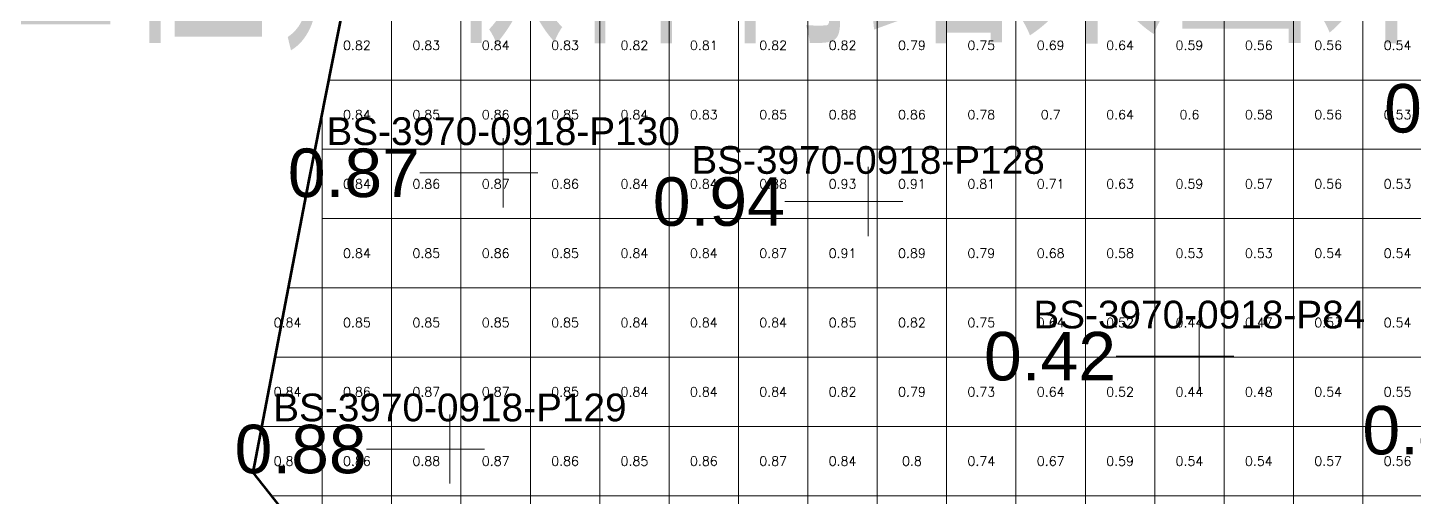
# Model space of a CAD drawing. Header units: inches. Extents: x 469759 to 470079, y 4349683 to 4349873.
# Drawn here: x 469858.06 to 469878.04, y 4349735.42 to 4349742.2 of the extents above; entities that cross this region are included whole.
import ezdxf
from ezdxf.enums import TextEntityAlignment as Align

# ---------------------------------------------------------------- set-up
doc = ezdxf.new("R2010")
doc.units = ezdxf.units.IN
doc.header["$MEASUREMENT"] = 0
for name, color, linetype, lineweight in [('点', 7, 'Continuous', 0), ('爆区方格网', 7, 'Continuous', 0), ('线条', 7, 'Continuous', 0), ('钻孔', 7, 'Continuous', 0)]:
    doc.layers.add(name, color=color, linetype=linetype, lineweight=lineweight)
doc.styles.add('3dmine_textStyle_1', font='txt.shx', dxfattribs={"height": 1, "bigfont": 'gbcbig.shx'})
doc.styles.add('3dmine_textStyle_2', font='arial.ttf', dxfattribs={"height": 1})
doc.styles.add('Standard_Shx', font='txt.shx', dxfattribs={"bigfont": 'gbcbig.shx'})

msp = doc.modelspace()

# ---------------------------------------------------------------- hatches: boundary and pattern name
at = {"layer": '钻孔', "linetype": 'Continuous', "lineweight": 0, "true_color": 0x00ffff, "extrusion": (0, 1, 0)}
for points in [[(-469865.911, 3960.457), (-469864.911, 3960.457), (-469864.911, 3972.457), (-469865.911, 3972.457)], [(-469871.172, 3959.723), (-469870.172, 3959.723), (-469870.172, 3972.723), (-469871.172, 3972.723)], [(-469865.144, 3959.744), (-469864.144, 3959.744), (-469864.144, 3972.744), (-469865.144, 3972.744)]]:
    msp.add_hatch(color=4, dxfattribs=at).paths.add_polyline_path(points, flags=0)
at = {"layer": '钻孔', "linetype": 'Continuous', "lineweight": 0, "true_color": 0x808080, "extrusion": (0, 1, 0)}
msp.add_hatch(color=8, dxfattribs=at).paths.add_polyline_path([(-469875.946, 3959.658), (-469874.946, 3959.658), (-469874.946, 3972.658), (-469875.946, 3972.658)], flags=0)

# ---------------------------------------------------------------- linework, layer by layer
at = {"color": 7, "linetype": 'Continuous', "lineweight": 0, "elevation": 3966.233}
msp.add_lwpolyline([(469845.427, 4349736.191), (469868.108, 4349719.891), (469868.108, 4349719.891), (469864.089, 4349732.247), (469861.567, 4349735.442), (469861.304, 4349735.775), (469863.277, 4349745.916), (469858.867, 4349747.095), (469855.24, 4349743.466), (469853.308, 4349743.754), (469850.298, 4349745.551), (469847.477, 4349743.663), (469848.343, 4349739.646), (469845.427, 4349736.191), (469845.427, 4349736.191)], dxfattribs=at)
at = {"color": 5, "linetype": 'Continuous', "lineweight": 53, "elevation": 3966.246}
msp.add_lwpolyline([(469863.277, 4349745.916), (469862.112, 4349740.002), (469861.303, 4349735.776), (469864.089, 4349732.247), (469868.108, 4349719.891), (469869.089, 4349723.024), (469873.638, 4349721.402), (469875.959, 4349720.708), (469878.965, 4349723.109)], dxfattribs=at)
at = {"layer": '点', "color": 138, "linetype": 'Continuous', "lineweight": 0, "true_color": 0x004c4c}
for points, elevation in [([(469864.911, 4349739.603), (469864.911, 4349740.603)], 3972.457), ([(469865.411, 4349740.103), (469864.411, 4349740.103)], 3972.457), ([(469870.172, 4349739.188), (469870.172, 4349740.188)], 3972.723), ([(469870.672, 4349739.688), (469869.672, 4349739.688)], 3972.723), ([(469874.946, 4349736.957), (469874.946, 4349737.957)], 3972.658), ([(469875.446, 4349737.457), (469874.446, 4349737.457)], 3972.658), ([(469864.144, 4349735.617), (469864.144, 4349736.617)], 3972.744), ([(469864.644, 4349736.117), (469863.644, 4349736.117)], 3972.744)]:
    msp.add_lwpolyline(points, dxfattribs=dict(at, elevation=elevation))
at = {"layer": '爆区方格网', "color": 4, "linetype": 'Continuous', "lineweight": 0, "true_color": 0x00ffff, "elevation": 3972.193}
for points in [[(469863.304, 4349741.442), (469862.396, 4349741.442), (469862.593, 4349742.442), (469863.304, 4349742.442), (469863.304, 4349741.442)], [(469864.304, 4349741.442), (469863.304, 4349741.442), (469863.304, 4349742.442), (469864.304, 4349742.442), (469864.304, 4349741.442)], [(469865.304, 4349742.383), (469865.304, 4349741.442), (469864.304, 4349741.442), (469864.304, 4349742.442), (469865.304, 4349742.442), (469865.304, 4349742.383)], [(469872.304, 4349741.442), (469871.304, 4349741.442), (469871.304, 4349742.383), (469871.304, 4349742.442), (469872.304, 4349742.442), (469872.304, 4349741.442)], [(469873.304, 4349741.442), (469872.304, 4349741.442), (469872.304, 4349742.442), (469873.304, 4349742.442), (469873.304, 4349741.442)], [(469874.304, 4349741.442), (469873.304, 4349741.442), (469873.304, 4349742.442), (469874.304, 4349742.442), (469874.304, 4349741.442)], [(469875.304, 4349741.442), (469874.304, 4349741.442), (469874.304, 4349742.442), (469875.304, 4349742.442), (469875.304, 4349741.442)], [(469876.304, 4349741.442), (469875.304, 4349741.442), (469875.304, 4349742.442), (469876.304, 4349742.442), (469876.304, 4349741.442)], [(469877.304, 4349741.442), (469876.304, 4349741.442), (469876.304, 4349742.442), (469877.304, 4349742.442), (469877.304, 4349741.442)], [(469878.304, 4349741.442), (469877.304, 4349741.442), (469877.304, 4349742.442), (469878.304, 4349742.442), (469878.304, 4349741.442)], [(469866.304, 4349741.442), (469865.304, 4349741.442), (469865.304, 4349742.383), (469866.304, 4349742.383), (469866.304, 4349741.442)], [(469867.304, 4349741.442), (469866.304, 4349741.442), (469866.304, 4349742.383), (469867.304, 4349742.383), (469867.304, 4349741.442)], [(469868.304, 4349741.442), (469867.304, 4349741.442), (469867.304, 4349742.383), (469868.304, 4349742.383), (469868.304, 4349741.442)], [(469869.304, 4349741.442), (469868.304, 4349741.442), (469868.304, 4349742.383), (469869.304, 4349742.383), (469869.304, 4349741.442)], [(469870.304, 4349741.442), (469869.304, 4349741.442), (469869.304, 4349742.383), (469870.304, 4349742.383), (469870.304, 4349741.442)], [(469871.304, 4349741.442), (469870.304, 4349741.442), (469870.304, 4349742.383), (469871.304, 4349742.383), (469871.304, 4349741.442)], [(469863.304, 4349740.442), (469862.304, 4349740.442), (469862.304, 4349740.974), (469862.396, 4349741.442), (469863.304, 4349741.442), (469863.304, 4349740.442)], [(469864.304, 4349740.442), (469863.304, 4349740.442), (469863.304, 4349741.442), (469864.304, 4349741.442), (469864.304, 4349740.442)], [(469865.304, 4349740.442), (469864.304, 4349740.442), (469864.304, 4349741.442), (469865.304, 4349741.442), (469865.304, 4349740.442)], [(469866.304, 4349740.442), (469865.304, 4349740.442), (469865.304, 4349741.442), (469866.304, 4349741.442), (469866.304, 4349740.442)], [(469867.304, 4349740.442), (469866.304, 4349740.442), (469866.304, 4349741.442), (469867.304, 4349741.442), (469867.304, 4349740.442)], [(469868.304, 4349740.442), (469867.304, 4349740.442), (469867.304, 4349741.442), (469868.304, 4349741.442), (469868.304, 4349740.442)], [(469869.304, 4349740.442), (469868.304, 4349740.442), (469868.304, 4349741.442), (469869.304, 4349741.442), (469869.304, 4349740.442)], [(469870.304, 4349740.442), (469869.304, 4349740.442), (469869.304, 4349741.442), (469870.304, 4349741.442), (469870.304, 4349740.442)], [(469871.304, 4349740.442), (469870.304, 4349740.442), (469870.304, 4349741.442), (469871.304, 4349741.442), (469871.304, 4349740.442)], [(469872.304, 4349740.442), (469871.304, 4349740.442), (469871.304, 4349741.442), (469872.304, 4349741.442), (469872.304, 4349740.442)], [(469873.304, 4349740.442), (469872.304, 4349740.442), (469872.304, 4349741.442), (469873.304, 4349741.442), (469873.304, 4349740.442)], [(469874.304, 4349740.442), (469873.304, 4349740.442), (469873.304, 4349741.442), (469874.304, 4349741.442), (469874.304, 4349740.442)], [(469875.304, 4349740.442), (469874.304, 4349740.442), (469874.304, 4349741.442), (469875.304, 4349741.442), (469875.304, 4349740.442)], [(469876.304, 4349740.442), (469875.304, 4349740.442), (469875.304, 4349741.442), (469876.304, 4349741.442), (469876.304, 4349740.442)], [(469877.304, 4349740.442), (469876.304, 4349740.442), (469876.304, 4349741.442), (469877.304, 4349741.442), (469877.304, 4349740.442)], [(469878.304, 4349740.442), (469877.304, 4349740.442), (469877.304, 4349741.442), (469878.304, 4349741.442), (469878.304, 4349740.442)], [(469863.304, 4349739.442), (469862.304, 4349739.442), (469862.304, 4349740.442), (469863.304, 4349740.442), (469863.304, 4349739.442)], [(469864.304, 4349739.442), (469863.304, 4349739.442), (469863.304, 4349740.442), (469864.304, 4349740.442), (469864.304, 4349739.442)], [(469865.304, 4349739.442), (469864.304, 4349739.442), (469864.304, 4349740.442), (469865.304, 4349740.442), (469865.304, 4349739.442)], [(469866.304, 4349739.442), (469865.304, 4349739.442), (469865.304, 4349740.442), (469866.304, 4349740.442), (469866.304, 4349739.442)], [(469867.304, 4349739.442), (469866.304, 4349739.442), (469866.304, 4349740.442), (469867.304, 4349740.442), (469867.304, 4349739.442)], [(469868.304, 4349739.442), (469867.304, 4349739.442), (469867.304, 4349740.442), (469868.304, 4349740.442), (469868.304, 4349739.442)], [(469869.304, 4349739.442), (469868.304, 4349739.442), (469868.304, 4349740.442), (469869.304, 4349740.442), (469869.304, 4349739.442)], [(469870.304, 4349739.442), (469869.304, 4349739.442), (469869.304, 4349740.442), (469870.304, 4349740.442), (469870.304, 4349739.442)], [(469871.304, 4349739.442), (469870.304, 4349739.442), (469870.304, 4349740.442), (469871.304, 4349740.442), (469871.304, 4349739.442)], [(469872.304, 4349739.442), (469871.304, 4349739.442), (469871.304, 4349740.442), (469872.304, 4349740.442), (469872.304, 4349739.442)], [(469873.304, 4349739.442), (469872.304, 4349739.442), (469872.304, 4349740.442), (469873.304, 4349740.442), (469873.304, 4349739.442)], [(469874.304, 4349739.442), (469873.304, 4349739.442), (469873.304, 4349740.442), (469874.304, 4349740.442), (469874.304, 4349739.442)], [(469875.304, 4349739.442), (469874.304, 4349739.442), (469874.304, 4349740.442), (469875.304, 4349740.442), (469875.304, 4349739.442)], [(469876.304, 4349739.442), (469875.304, 4349739.442), (469875.304, 4349740.442), (469876.304, 4349740.442), (469876.304, 4349739.442)], [(469877.304, 4349739.442), (469876.304, 4349739.442), (469876.304, 4349740.442), (469877.304, 4349740.442), (469877.304, 4349739.442)], [(469878.304, 4349739.442), (469877.304, 4349739.442), (469877.304, 4349740.442), (469878.304, 4349740.442), (469878.304, 4349739.442)], [(469863.304, 4349738.442), (469862.304, 4349738.442), (469862.304, 4349739.442), (469863.304, 4349739.442), (469863.304, 4349738.442)], [(469864.304, 4349738.442), (469863.304, 4349738.442), (469863.304, 4349739.442), (469864.304, 4349739.442), (469864.304, 4349738.442)], [(469865.304, 4349738.442), (469864.304, 4349738.442), (469864.304, 4349739.442), (469865.304, 4349739.442), (469865.304, 4349738.442)], [(469866.304, 4349738.442), (469865.304, 4349738.442), (469865.304, 4349739.442), (469866.304, 4349739.442), (469866.304, 4349738.442)], [(469867.304, 4349738.442), (469866.304, 4349738.442), (469866.304, 4349739.442), (469867.304, 4349739.442), (469867.304, 4349738.442)], [(469868.304, 4349738.442), (469867.304, 4349738.442), (469867.304, 4349739.442), (469868.304, 4349739.442), (469868.304, 4349738.442)], [(469869.304, 4349738.442), (469868.304, 4349738.442), (469868.304, 4349739.442), (469869.304, 4349739.442), (469869.304, 4349738.442)], [(469870.304, 4349738.442), (469869.304, 4349738.442), (469869.304, 4349739.442), (469870.304, 4349739.442), (469870.304, 4349738.442)], [(469871.304, 4349738.442), (469870.304, 4349738.442), (469870.304, 4349739.442), (469871.304, 4349739.442), (469871.304, 4349738.442)], [(469872.304, 4349738.442), (469871.304, 4349738.442), (469871.304, 4349739.442), (469872.304, 4349739.442), (469872.304, 4349738.442)], [(469873.304, 4349738.442), (469872.304, 4349738.442), (469872.304, 4349739.442), (469873.304, 4349739.442), (469873.304, 4349738.442)], [(469874.304, 4349738.442), (469873.304, 4349738.442), (469873.304, 4349739.442), (469874.304, 4349739.442), (469874.304, 4349738.442)], [(469875.304, 4349738.442), (469874.304, 4349738.442), (469874.304, 4349739.442), (469875.304, 4349739.442), (469875.304, 4349738.442)], [(469876.304, 4349738.442), (469875.304, 4349738.442), (469875.304, 4349739.442), (469876.304, 4349739.442), (469876.304, 4349738.442)], [(469877.304, 4349738.442), (469876.304, 4349738.442), (469876.304, 4349739.442), (469877.304, 4349739.442), (469877.304, 4349738.442)], [(469878.304, 4349738.442), (469877.304, 4349738.442), (469877.304, 4349739.442), (469878.304, 4349739.442), (469878.304, 4349738.442)], [(469862.304, 4349737.442), (469861.622, 4349737.442), (469861.813, 4349738.442), (469862.304, 4349738.442), (469862.304, 4349737.442)], [(469863.304, 4349737.442), (469862.304, 4349737.442), (469862.304, 4349738.442), (469863.304, 4349738.442), (469863.304, 4349737.442)], [(469864.304, 4349737.442), (469863.304, 4349737.442), (469863.304, 4349738.442), (469864.304, 4349738.442), (469864.304, 4349737.442)], [(469865.304, 4349737.442), (469864.304, 4349737.442), (469864.304, 4349738.442), (469865.304, 4349738.442), (469865.304, 4349737.442)], [(469866.304, 4349737.442), (469865.304, 4349737.442), (469865.304, 4349738.442), (469866.304, 4349738.442), (469866.304, 4349737.442)], [(469867.304, 4349737.442), (469866.304, 4349737.442), (469866.304, 4349738.442), (469867.304, 4349738.442), (469867.304, 4349737.442)], [(469868.304, 4349737.442), (469867.304, 4349737.442), (469867.304, 4349738.442), (469868.304, 4349738.442), (469868.304, 4349737.442)], [(469869.304, 4349737.442), (469868.304, 4349737.442), (469868.304, 4349738.442), (469869.304, 4349738.442), (469869.304, 4349737.442)], [(469870.304, 4349737.442), (469869.304, 4349737.442), (469869.304, 4349738.442), (469870.304, 4349738.442), (469870.304, 4349737.442)], [(469871.304, 4349737.442), (469870.304, 4349737.442), (469870.304, 4349738.442), (469871.304, 4349738.442), (469871.304, 4349737.442)], [(469872.304, 4349737.442), (469871.304, 4349737.442), (469871.304, 4349738.442), (469872.304, 4349738.442), (469872.304, 4349737.442)], [(469873.304, 4349737.442), (469872.304, 4349737.442), (469872.304, 4349738.442), (469873.304, 4349738.442), (469873.304, 4349737.442)], [(469874.304, 4349737.442), (469873.304, 4349737.442), (469873.304, 4349738.442), (469874.304, 4349738.442), (469874.304, 4349737.442)], [(469875.304, 4349737.442), (469874.304, 4349737.442), (469874.304, 4349738.442), (469875.304, 4349738.442), (469875.304, 4349737.442)], [(469876.304, 4349737.442), (469875.304, 4349737.442), (469875.304, 4349738.442), (469876.304, 4349738.442), (469876.304, 4349737.442)], [(469877.304, 4349737.442), (469876.304, 4349737.442), (469876.304, 4349738.442), (469877.304, 4349738.442), (469877.304, 4349737.442)], [(469878.304, 4349737.442), (469877.304, 4349737.442), (469877.304, 4349738.442), (469878.304, 4349738.442), (469878.304, 4349737.442)], [(469862.304, 4349736.442), (469861.43, 4349736.442), (469861.622, 4349737.442), (469862.304, 4349737.442), (469862.304, 4349736.442)], [(469863.304, 4349736.442), (469862.304, 4349736.442), (469862.304, 4349737.442), (469863.304, 4349737.442), (469863.304, 4349736.442)], [(469864.304, 4349736.442), (469863.304, 4349736.442), (469863.304, 4349737.442), (469864.304, 4349737.442), (469864.304, 4349736.442)], [(469865.304, 4349736.442), (469864.304, 4349736.442), (469864.304, 4349737.442), (469865.304, 4349737.442), (469865.304, 4349736.442)], [(469866.304, 4349736.442), (469865.304, 4349736.442), (469865.304, 4349737.442), (469866.304, 4349737.442), (469866.304, 4349736.442)], [(469867.304, 4349736.442), (469866.304, 4349736.442), (469866.304, 4349737.442), (469867.304, 4349737.442), (469867.304, 4349736.442)], [(469868.304, 4349736.442), (469867.304, 4349736.442), (469867.304, 4349737.442), (469868.304, 4349737.442), (469868.304, 4349736.442)], [(469869.304, 4349736.442), (469868.304, 4349736.442), (469868.304, 4349737.442), (469869.304, 4349737.442), (469869.304, 4349736.442)], [(469870.304, 4349736.442), (469869.304, 4349736.442), (469869.304, 4349737.442), (469870.304, 4349737.442), (469870.304, 4349736.442)], [(469871.304, 4349736.442), (469870.304, 4349736.442), (469870.304, 4349737.442), (469871.304, 4349737.442), (469871.304, 4349736.442)], [(469872.304, 4349736.442), (469871.304, 4349736.442), (469871.304, 4349737.442), (469872.304, 4349737.442), (469872.304, 4349736.442)], [(469873.304, 4349736.442), (469872.304, 4349736.442), (469872.304, 4349737.442), (469873.304, 4349737.442), (469873.304, 4349736.442)], [(469874.304, 4349736.442), (469873.304, 4349736.442), (469873.304, 4349737.442), (469874.304, 4349737.442), (469874.304, 4349736.442)], [(469875.304, 4349736.442), (469874.304, 4349736.442), (469874.304, 4349737.442), (469875.304, 4349737.442), (469875.304, 4349736.442)], [(469876.304, 4349736.442), (469875.304, 4349736.442), (469875.304, 4349737.442), (469876.304, 4349737.442), (469876.304, 4349736.442)], [(469877.304, 4349736.442), (469876.304, 4349736.442), (469876.304, 4349737.442), (469877.304, 4349737.442), (469877.304, 4349736.442)], [(469878.304, 4349736.442), (469877.304, 4349736.442), (469877.304, 4349737.442), (469878.304, 4349737.442), (469878.304, 4349736.442)], [(469862.304, 4349735.442), (469861.567, 4349735.442), (469861.304, 4349735.775), (469861.304, 4349735.782), (469861.43, 4349736.442), (469862.304, 4349736.442), (469862.304, 4349735.442)], [(469863.304, 4349735.442), (469862.304, 4349735.442), (469862.304, 4349736.442), (469863.304, 4349736.442), (469863.304, 4349735.442)], [(469864.304, 4349735.442), (469863.304, 4349735.442), (469863.304, 4349736.442), (469864.304, 4349736.442), (469864.304, 4349735.442)], [(469865.304, 4349735.442), (469864.304, 4349735.442), (469864.304, 4349736.442), (469865.304, 4349736.442), (469865.304, 4349735.442)], [(469866.304, 4349735.442), (469865.304, 4349735.442), (469865.304, 4349736.442), (469866.304, 4349736.442), (469866.304, 4349735.442)], [(469867.304, 4349735.442), (469866.304, 4349735.442), (469866.304, 4349736.442), (469867.304, 4349736.442), (469867.304, 4349735.442)], [(469868.304, 4349735.442), (469867.304, 4349735.442), (469867.304, 4349736.442), (469868.304, 4349736.442), (469868.304, 4349735.442)], [(469869.304, 4349735.442), (469868.304, 4349735.442), (469868.304, 4349736.442), (469869.304, 4349736.442), (469869.304, 4349735.442)], [(469870.304, 4349735.442), (469869.304, 4349735.442), (469869.304, 4349736.442), (469870.304, 4349736.442), (469870.304, 4349735.442)], [(469871.304, 4349735.442), (469870.304, 4349735.442), (469870.304, 4349736.442), (469871.304, 4349736.442), (469871.304, 4349735.442)], [(469872.304, 4349735.442), (469871.304, 4349735.442), (469871.304, 4349736.442), (469872.304, 4349736.442), (469872.304, 4349735.442)], [(469873.304, 4349735.442), (469872.304, 4349735.442), (469872.304, 4349736.442), (469873.304, 4349736.442), (469873.304, 4349735.442)], [(469874.304, 4349735.442), (469873.304, 4349735.442), (469873.304, 4349736.442), (469874.304, 4349736.442), (469874.304, 4349735.442)], [(469875.304, 4349735.442), (469874.304, 4349735.442), (469874.304, 4349736.442), (469875.304, 4349736.442), (469875.304, 4349735.442)], [(469876.304, 4349735.442), (469875.304, 4349735.442), (469875.304, 4349736.442), (469876.304, 4349736.442), (469876.304, 4349735.442)], [(469877.304, 4349735.442), (469876.304, 4349735.442), (469876.304, 4349736.442), (469877.304, 4349736.442), (469877.304, 4349735.442)], [(469878.304, 4349735.442), (469877.304, 4349735.442), (469877.304, 4349736.442), (469878.304, 4349736.442), (469878.304, 4349735.442)], [(469863.304, 4349734.442), (469862.356, 4349734.442), (469862.304, 4349734.508), (469862.304, 4349735.442), (469863.304, 4349735.442), (469863.304, 4349734.442)], [(469864.304, 4349734.442), (469863.304, 4349734.442), (469863.304, 4349735.442), (469864.304, 4349735.442), (469864.304, 4349734.442)], [(469865.304, 4349734.442), (469864.304, 4349734.442), (469864.304, 4349735.442), (469865.304, 4349735.442), (469865.304, 4349734.442)], [(469866.304, 4349734.442), (469865.304, 4349734.442), (469865.304, 4349735.442), (469866.304, 4349735.442), (469866.304, 4349734.442)], [(469867.304, 4349734.442), (469866.304, 4349734.442), (469866.304, 4349735.442), (469867.304, 4349735.442), (469867.304, 4349734.442)], [(469868.304, 4349734.442), (469867.304, 4349734.442), (469867.304, 4349735.442), (469868.304, 4349735.442), (469868.304, 4349734.442)], [(469869.304, 4349734.442), (469868.304, 4349734.442), (469868.304, 4349735.442), (469869.304, 4349735.442), (469869.304, 4349734.442)], [(469870.304, 4349734.442), (469869.304, 4349734.442), (469869.304, 4349735.442), (469870.304, 4349735.442), (469870.304, 4349734.442)], [(469871.304, 4349734.442), (469870.304, 4349734.442), (469870.304, 4349735.442), (469871.304, 4349735.442), (469871.304, 4349734.442)], [(469872.304, 4349734.442), (469871.304, 4349734.442), (469871.304, 4349735.442), (469872.304, 4349735.442), (469872.304, 4349734.442)], [(469873.304, 4349734.442), (469872.304, 4349734.442), (469872.304, 4349735.442), (469873.304, 4349735.442), (469873.304, 4349734.442)], [(469874.304, 4349734.442), (469873.304, 4349734.442), (469873.304, 4349735.442), (469874.304, 4349735.442), (469874.304, 4349734.442)], [(469875.304, 4349734.442), (469874.304, 4349734.442), (469874.304, 4349735.442), (469875.304, 4349735.442), (469875.304, 4349734.442)], [(469876.304, 4349734.442), (469875.304, 4349734.442), (469875.304, 4349735.442), (469876.304, 4349735.442), (469876.304, 4349734.442)], [(469877.304, 4349734.442), (469876.304, 4349734.442), (469876.304, 4349735.442), (469877.304, 4349735.442), (469877.304, 4349734.442)], [(469878.304, 4349734.442), (469877.304, 4349734.442), (469877.304, 4349735.442), (469878.304, 4349735.442), (469878.304, 4349734.442)]]:
    msp.add_lwpolyline(points, dxfattribs=at)
at = {"layer": '线条', "color": 138, "linetype": 'Continuous', "lineweight": 0, "true_color": 0x004c4c}
for points, elevation in [([(469864.911, 4349740.103), (469864.911, 4349740.103), (469864.911, 4349740.103)], 3972.457), ([(469870.172, 4349739.688), (469870.172, 4349739.688), (469870.172, 4349739.688)], 3972.723), ([(469874.946, 4349737.457), (469874.946, 4349737.457), (469874.946, 4349737.457)], 3972.658), ([(469864.144, 4349736.117), (469864.144, 4349736.117), (469864.144, 4349736.117)], 3972.744)]:
    msp.add_lwpolyline(points, dxfattribs=dict(at, elevation=elevation))
at = {"layer": '钻孔', "color": 4, "linetype": 'Continuous', "lineweight": 0, "true_color": 0x00ffff}
for points, elevation in [([(469864.911, 4349740.103), (469863.711, 4349740.103)], 3972.457), ([(469864.911, 4349740.103), (469863.711, 4349740.103)], 3960.457), ([(469870.172, 4349739.688), (469868.972, 4349739.688)], 3972.723), ([(469870.172, 4349739.688), (469868.972, 4349739.688)], 3959.723), ([(469864.144, 4349736.117), (469862.944, 4349736.117)], 3972.744), ([(469864.144, 4349736.117), (469862.944, 4349736.117)], 3959.744)]:
    msp.add_lwpolyline(points, dxfattribs=dict(at, elevation=elevation))
at = {"layer": '钻孔', "color": 8, "linetype": 'Continuous', "lineweight": 0, "true_color": 0x808080}
for elevation in [3972.658, 3959.658]:
    msp.add_lwpolyline([(469874.946, 4349737.457), (469873.746, 4349737.457)], dxfattribs=dict(at, elevation=elevation))

# ---------------------------------------------------------------- texts
at = {"color": 4, "linetype": 'Continuous', "lineweight": 0, "true_color": 0x00ffff, "style": '3dmine_textStyle_1'}
for s, p in [('0.82', (469862.804, 4349741.942, 3972.193)), ('0.83', (469863.804, 4349741.942, 3972.193)), ('0.84', (469864.804, 4349741.942, 3972.193)), ('0.83', (469865.804, 4349741.942, 3972.193)), ('0.82', (469866.804, 4349741.942, 3972.193)), ('0.81', (469867.804, 4349741.942, 3972.193)), ('0.82', (469868.804, 4349741.942, 3972.193)), ('0.82', (469869.804, 4349741.942, 3972.193)), ('0.79', (469870.804, 4349741.942, 3972.193)), ('0.75', (469871.804, 4349741.942, 3972.193)), ('0.69', (469872.804, 4349741.942, 3972.193)), ('0.64', (469873.804, 4349741.942, 3972.193)), ('0.59', (469874.804, 4349741.942, 3972.193)), ('0.56', (469875.804, 4349741.942, 3972.193)), ('0.56', (469876.804, 4349741.942, 3972.193)), ('0.54', (469877.804, 4349741.942, 3972.193)), ('0.84', (469862.804, 4349740.942, 3972.193)), ('0.85', (469863.804, 4349740.942, 3972.193)), ('0.86', (469864.804, 4349740.942, 3972.193)), ('0.85', (469865.804, 4349740.942, 3972.193)), ('0.84', (469866.804, 4349740.942, 3972.193)), ('0.83', (469867.804, 4349740.942, 3972.193)), ('0.85', (469868.804, 4349740.942, 3972.193)), ('0.88', (469869.804, 4349740.942, 3972.193)), ('0.86', (469870.804, 4349740.942, 3972.193)), ('0.78', (469871.804, 4349740.942, 3972.193)), ('0.7', (469872.804, 4349740.942, 3972.193)), ('0.64', (469873.804, 4349740.942, 3972.193)), ('0.6', (469874.804, 4349740.942, 3972.193)), ('0.58', (469875.804, 4349740.942, 3972.193)), ('0.56', (469876.804, 4349740.942, 3972.193)), ('0.53', (469877.804, 4349740.942, 3972.193)), ('0.84', (469862.804, 4349739.942, 3972.193)), ('0.86', (469863.804, 4349739.942, 3972.193)), ('0.87', (469864.804, 4349739.942, 3972.193)), ('0.86', (469865.804, 4349739.942, 3972.193)), ('0.84', (469866.804, 4349739.942, 3972.193)), ('0.84', (469867.804, 4349739.942, 3972.193)), ('0.88', (469868.804, 4349739.942, 3972.193)), ('0.93', (469869.804, 4349739.942, 3972.193)), ('0.91', (469870.804, 4349739.942, 3972.193)), ('0.81', (469871.804, 4349739.942, 3972.193)), ('0.71', (469872.804, 4349739.942, 3972.193)), ('0.63', (469873.804, 4349739.942, 3972.193)), ('0.59', (469874.804, 4349739.942, 3972.193)), ('0.57', (469875.804, 4349739.942, 3972.193)), ('0.56', (469876.804, 4349739.942, 3972.193)), ('0.53', (469877.804, 4349739.942, 3972.193)), ('0.84', (469862.804, 4349738.942, 3972.193)), ('0.85', (469863.804, 4349738.942, 3972.193)), ('0.86', (469864.804, 4349738.942, 3972.193)), ('0.85', (469865.804, 4349738.942, 3972.193)), ('0.84', (469866.804, 4349738.942, 3972.193)), ('0.84', (469867.804, 4349738.942, 3972.193)), ('0.87', (469868.804, 4349738.942, 3972.193)), ('0.91', (469869.804, 4349738.942, 3972.193)), ('0.89', (469870.804, 4349738.942, 3972.193)), ('0.79', (469871.804, 4349738.942, 3972.193)), ('0.68', (469872.804, 4349738.942, 3972.193)), ('0.58', (469873.804, 4349738.942, 3972.193)), ('0.53', (469874.804, 4349738.942, 3972.193)), ('0.53', (469875.804, 4349738.942, 3972.193)), ('0.54', (469876.804, 4349738.942, 3972.193)), ('0.54', (469877.804, 4349738.942, 3972.193)), ('0.84', (469861.804, 4349737.942, 3972.193)), ('0.85', (469862.804, 4349737.942, 3972.193)), ('0.85', (469863.804, 4349737.942, 3972.193)), ('0.85', (469864.804, 4349737.942, 3972.193)), ('0.85', (469865.804, 4349737.942, 3972.193)), ('0.84', (469866.804, 4349737.942, 3972.193)), ('0.84', (469867.804, 4349737.942, 3972.193)), ('0.84', (469868.804, 4349737.942, 3972.193)), ('0.85', (469869.804, 4349737.942, 3972.193)), ('0.82', (469870.804, 4349737.942, 3972.193)), ('0.75', (469871.804, 4349737.942, 3972.193)), ('0.64', (469872.804, 4349737.942, 3972.193)), ('0.52', (469873.804, 4349737.942, 3972.193)), ('0.44', (469874.804, 4349737.942, 3972.193)), ('0.47', (469875.804, 4349737.942, 3972.193)), ('0.53', (469876.804, 4349737.942, 3972.193)), ('0.54', (469877.804, 4349737.942, 3972.193)), ('0.84', (469861.804, 4349736.942, 3972.193)), ('0.86', (469862.804, 4349736.942, 3972.193)), ('0.87', (469863.804, 4349736.942, 3972.193)), ('0.87', (469864.804, 4349736.942, 3972.193)), ('0.85', (469865.804, 4349736.942, 3972.193)), ('0.84', (469866.804, 4349736.942, 3972.193)), ('0.84', (469867.804, 4349736.942, 3972.193)), ('0.84', (469868.804, 4349736.942, 3972.193)), ('0.82', (469869.804, 4349736.942, 3972.193)), ('0.79', (469870.804, 4349736.942, 3972.193)), ('0.73', (469871.804, 4349736.942, 3972.193)), ('0.64', (469872.804, 4349736.942, 3972.193)), ('0.52', (469873.804, 4349736.942, 3972.193)), ('0.44', (469874.804, 4349736.942, 3972.193)), ('0.48', (469875.804, 4349736.942, 3972.193)), ('0.54', (469876.804, 4349736.942, 3972.193)), ('0.55', (469877.804, 4349736.942, 3972.193)), ('0.84', (469861.804, 4349735.942, 3972.193)), ('0.86', (469862.804, 4349735.942, 3972.193)), ('0.88', (469863.804, 4349735.942, 3972.193)), ('0.87', (469864.804, 4349735.942, 3972.193)), ('0.86', (469865.804, 4349735.942, 3972.193)), ('0.85', (469866.804, 4349735.942, 3972.193)), ('0.86', (469867.804, 4349735.942, 3972.193)), ('0.87', (469868.804, 4349735.942, 3972.193)), ('0.84', (469869.804, 4349735.942, 3972.193)), ('0.8', (469870.804, 4349735.942, 3972.193)), ('0.74', (469871.804, 4349735.942, 3972.193)), ('0.67', (469872.804, 4349735.942, 3972.193)), ('0.59', (469873.804, 4349735.942, 3972.193)), ('0.54', (469874.804, 4349735.942, 3972.193)), ('0.54', (469875.804, 4349735.942, 3972.193)), ('0.57', (469876.804, 4349735.942, 3972.193)), ('0.56', (469877.804, 4349735.942, 3972.193))]:
    msp.add_text(s, height=0.1333, dxfattribs=at).set_placement(p, align=Align.MIDDLE_CENTER)
at = {"insert": (469855.035, 4349744.968), "char_height": 3, "attachment_point": 1, "style": 'Standard_Shx'}
msp.add_mtext_dynamic_manual_height_columns('缺工程，取样待结果出来，此区域再进行施工', width=47.18008, gutter_width=1, heights=[0], dxfattribs=at)
at = {"layer": '钻孔', "color": 8, "linetype": 'Continuous', "lineweight": 0, "true_color": 0x808080, "style": '3dmine_textStyle_2'}
for s, p in [('0.24', (469879.513, 4349741.034, 3966.133)), ('0.42', (469873.746, 4349737.457, 3966.158)), ('0.45', (469879.201, 4349736.389, 3966.033))]:
    msp.add_text(s, height=0.7, dxfattribs=at).set_placement(p, align=Align.MIDDLE_RIGHT)
at = {"layer": '钻孔', "color": 138, "linetype": 'Continuous', "lineweight": 0, "true_color": 0x004c4c, "style": '3dmine_textStyle_2'}
for s, p in [('BS-3970-0918-P130', (469864.911, 4349740.503, 3972.457)), ('BS-3970-0918-P128', (469870.172, 4349740.088, 3972.723)), ('BS-3970-0918-P84', (469874.946, 4349737.857, 3972.658)), ('BS-3970-0918-P129', (469864.144, 4349736.517, 3972.744))]:
    msp.add_text(s, height=0.4, dxfattribs=at).set_placement(p, align=Align.CENTER)
at = {"layer": '钻孔', "color": 4, "linetype": 'Continuous', "lineweight": 0, "true_color": 0x00ffff, "style": '3dmine_textStyle_2'}
for s, p in [('0.87', (469863.711, 4349740.103, 3966.457)), ('0.94', (469868.972, 4349739.688, 3966.223)), ('0.88', (469862.944, 4349736.117, 3966.244))]:
    msp.add_text(s, height=0.7, dxfattribs=at).set_placement(p, align=Align.MIDDLE_RIGHT)

doc.saveas('drawing.dxf')
